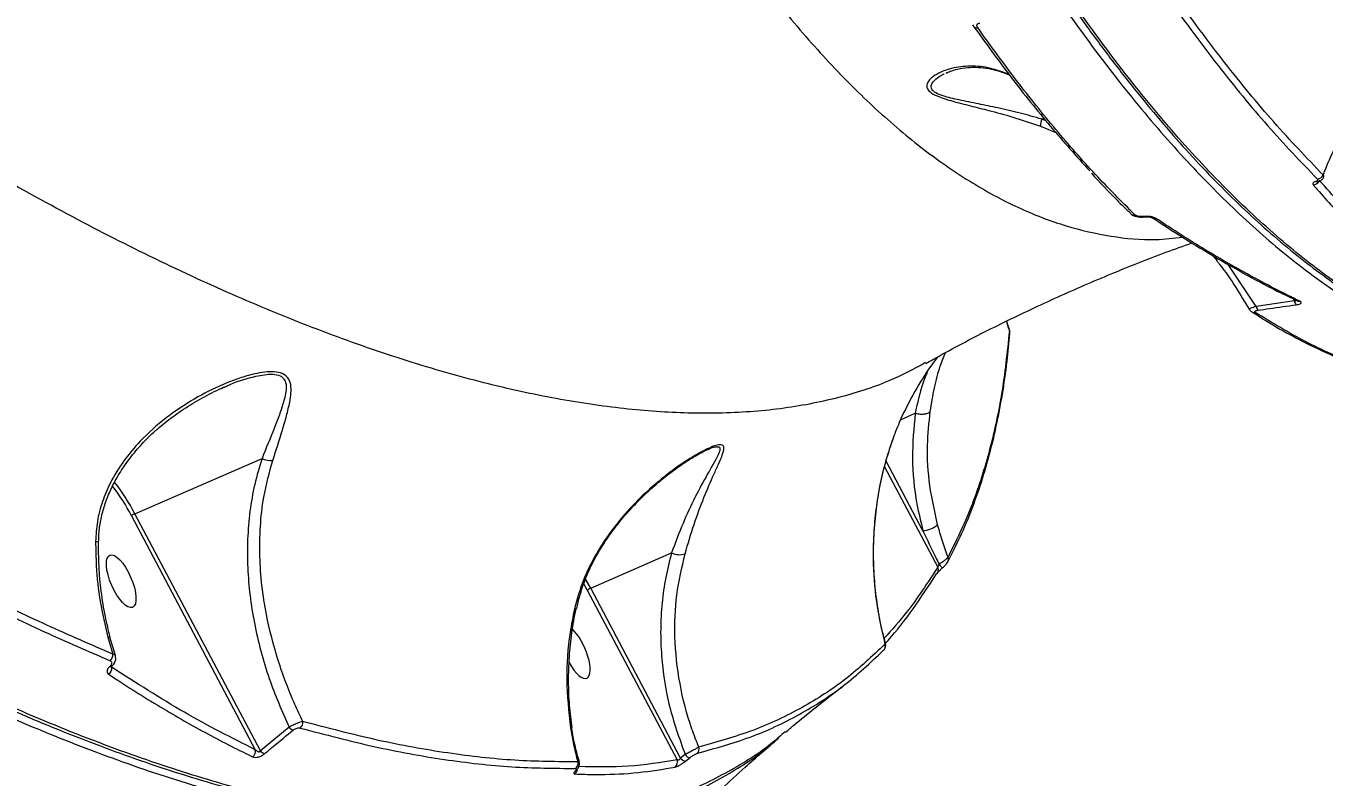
# Model space of a CAD drawing. Header units: millimetres. Extents: x -6879 to 7341, y -8047 to 7187.
# Drawn here: x -628.1 to -414.9, y 3234.2 to 3357.6 of the extents above; entities that cross this region are included whole.
import ezdxf

# ---------------------------------------------------------------- set-up
doc = ezdxf.new("R2010")
doc.units = ezdxf.units.MM
for name, color, linetype in [('DIKOM_ОБЪЕКТ', 7, 'Continuous'), ('DIKOM_РАЗМЕР_ЗОНА', 7, 'Continuous'), ('DIKOM_РАЗМЕР_ОБЪЕКТА', 7, 'Continuous')]:
    doc.layers.add(name, color=color, linetype=linetype)
doc.styles.add('style1', font='arial.ttf', dxfattribs={"width": 0.8})
doc.dimstyles.new('1-50', dxfattribs={"dimtxt": 300, "dimasz": 200, "dimexe": 100, "dimexo": 0, "dimgap": 100, "dimtad": 0, "dimdec": 0, "dimtxsty": 'style1', "dimcen": 0, "dimclrd": 7, "dimclre": 7, "dimadec": 1, "dimazin": 2, "dimtfac": 1, "dimtdec": 0, "dimtmove": 1, "dimatfit": 3, "dimfxl": 0, "dimlwd": 25, "dimlwe": 18, "dimarcsym": 0})

# ---------------------------------------------------------------- blocks, each defined once
blk = doc.blocks.new('*D20')
at = {"layer": 'Defpoints', "color": 0, "transparency": 16777216}
for p in [(-335.47, 4138.44), (-5198.79, -5966.88), (-1568.13, -5966.88)]:
    blk.add_point(p, dxfattribs=at)
at = {"layer": 'DIKOM_РАЗМЕР_ОБЪЕКТА', "color": 7, "lineweight": 18, "transparency": 16777216}
for p, q in [((-335.47, 4138.44), (-5298.79, 4138.44)), ((-1568.13, -5966.88), (-5298.79, -5966.88))]:
    blk.add_line(p, q, dxfattribs=at)
at = {"layer": 'DIKOM_РАЗМЕР_ОБЪЕКТА', "color": 7, "lineweight": 25, "transparency": 16777216}
for p, q in [((-5198.79, 3938.44), (-5198.79, -81.84)), ((-5198.79, -5766.88), (-5198.79, -1161.62))]:
    blk.add_line(p, q, dxfattribs=at)
at = {"layer": 'DIKOM_РАЗМЕР_ОБЪЕКТА', "color": 7, "transparency": 16777216}
for points in [[(-5232.12, 3938.44), (-5165.46, 3938.44), (-5198.79, 4138.44)], [(-5232.12, -5766.88), (-5165.46, -5766.88), (-5198.79, -5966.88)]]:
    blk.add_solid(points, dxfattribs=at)
at = {"layer": 'DIKOM_РАЗМЕР_ОБЪЕКТА', "color": 0, "transparency": 16777216, "insert": (-5198.79, -621.73), "char_height": 300, "attachment_point": 5, "rotation": 90, "style": 'style1'}
blk.add_mtext('10100', dxfattribs=at)
blk = doc.blocks.new('*D19')
at = {"layer": 'Defpoints', "color": 0, "transparency": 16777216}
for p in [(5624.04, 6094.27), (-4435.35, 2864.29), (5624.04, -2640.11)]:
    blk.add_point(p, dxfattribs=at)
at = {"layer": 'DIKOM_РАЗМЕР_ОБЪЕКТА', "color": 7, "lineweight": 18, "transparency": 16777216}
for p, q in [((-4435.35, 2864.29), (-4435.35, 6194.27)), ((5624.04, -2640.11), (5624.04, 6194.27))]:
    blk.add_line(p, q, dxfattribs=at)
at = {"layer": 'DIKOM_РАЗМЕР_ОБЪЕКТА', "color": 7, "lineweight": 25, "transparency": 16777216}
for p, q in [((-4235.35, 6094.27), (2113.67, 6094.27)), ((5424.04, 6094.27), (3193.46, 6094.27))]:
    blk.add_line(p, q, dxfattribs=at)
at = {"layer": 'DIKOM_РАЗМЕР_ОБЪЕКТА', "color": 7, "transparency": 16777216}
for points in [[(-4235.35, 6127.6), (-4235.35, 6060.94), (-4435.35, 6094.27)], [(5424.04, 6127.6), (5424.04, 6060.94), (5624.04, 6094.27)]]:
    blk.add_solid(points, dxfattribs=at)
at = {"layer": 'DIKOM_РАЗМЕР_ОБЪЕКТА', "color": 0, "transparency": 16777216, "insert": (2653.56, 6094.27), "char_height": 300, "attachment_point": 5, "style": 'style1'}
blk.add_mtext('10100', dxfattribs=at)
blk = doc.blocks.new('*D18')
at = {"layer": 'Defpoints', "color": 0, "transparency": 16777216}
for p in [(-342.29, 5666.7), (-6681.79, -8047.27), (-1651.48, -8047.27)]:
    blk.add_point(p, dxfattribs=at)
at = {"layer": 'DIKOM_РАЗМЕР_ЗОНА', "color": 7, "lineweight": 18, "transparency": 16777216}
for p, q in [((-342.29, 5666.7), (-6781.79, 5666.7)), ((-1651.48, -8047.27), (-6781.79, -8047.27))]:
    blk.add_line(p, q, dxfattribs=at)
at = {"layer": 'DIKOM_РАЗМЕР_ЗОНА', "color": 7, "lineweight": 25, "transparency": 16777216}
for p, q in [((-6681.79, 5466.7), (-6681.79, -340.84)), ((-6681.79, -7847.27), (-6681.79, -1420.62))]:
    blk.add_line(p, q, dxfattribs=at)
at = {"layer": 'DIKOM_РАЗМЕР_ЗОНА', "color": 7, "transparency": 16777216}
for points in [[(-6715.12, 5466.7), (-6648.46, 5466.7), (-6681.79, 5666.7)], [(-6715.12, -7847.27), (-6648.46, -7847.27), (-6681.79, -8047.27)]]:
    blk.add_solid(points, dxfattribs=at)
at = {"layer": 'DIKOM_РАЗМЕР_ЗОНА', "color": 0, "transparency": 16777216, "insert": (-6681.79, -880.73), "char_height": 300, "attachment_point": 5, "rotation": 90, "style": 'style1'}
blk.add_mtext('13700', dxfattribs=at)
blk = doc.blocks.new('*D17')
at = {"layer": 'Defpoints', "color": 0, "transparency": 16777216}
for p in [(-5935.35, 6990.27), (-5935.35, 998.27), (7340.79, -2830.86)]:
    blk.add_point(p, dxfattribs=at)
at = {"layer": 'DIKOM_РАЗМЕР_ЗОНА', "color": 7, "lineweight": 18, "transparency": 16777216}
for p, q in [((-5935.35, 998.27), (-5935.35, 7090.27)), ((7340.79, -2830.86), (7340.79, 7090.27))]:
    blk.add_line(p, q, dxfattribs=at)
at = {"layer": 'DIKOM_РАЗМЕР_ЗОНА', "color": 7, "lineweight": 25, "transparency": 16777216}
for p, q in [((-5735.35, 6990.27), (2016.67, 6990.27)), ((7140.79, 6990.27), (3096.46, 6990.27))]:
    blk.add_line(p, q, dxfattribs=at)
at = {"layer": 'DIKOM_РАЗМЕР_ЗОНА', "color": 7, "transparency": 16777216}
for points in [[(-5735.35, 7023.6), (-5735.35, 6956.94), (-5935.35, 6990.27)], [(7140.79, 7023.6), (7140.79, 6956.94), (7340.79, 6990.27)]]:
    blk.add_solid(points, dxfattribs=at)
at = {"layer": 'DIKOM_РАЗМЕР_ЗОНА', "color": 0, "transparency": 16777216, "insert": (2556.56, 6990.27), "char_height": 300, "attachment_point": 5, "style": 'style1'}
blk.add_mtext('13300', dxfattribs=at)

msp = doc.modelspace()

# ---------------------------------------------------------------- linework, layer by layer
at = {"layer": 'DIKOM_ОБЪЕКТ', "color": 7, "linetype": 'Continuous', "lineweight": 15}
for p, q in [((-476.93, 3349.82), (-476.69, 3349.92)), ((-461.45, 3341.07), (-458.92, 3340.04)), ((-461.25, 3342.25), (-460.89, 3342.41)), ((-460.53, 3341.96), (-461.25, 3342.25)), ((-446.67, 3326.74), (-446.68, 3326.76)), ((-426.03, 3311.49), (-430.61, 3318.38)), ((-419.75, 3312.38), (-426.03, 3311.49)), ((-419.93, 3312.73), (-419.75, 3312.38)), ((-419.33, 3312.42), (-419.35, 3312.43)), ((-467.03, 3309.07), (-466.56, 3307.48)), ((-595.59, 3298.17), (-595.11, 3298.4)), ((-484.43, 3292.88), (-482.03, 3293.93)), ((-610.19, 3277.43), (-589.31, 3286.52)), ((-480.76, 3274.62), (-486.82, 3286.07)), ((-487.06, 3285.12), (-478.34, 3268.65)), ((-610.74, 3277.09), (-590.41, 3238.68)), ((-589.56, 3238.48), (-610.19, 3277.43)), ((-535.33, 3265.21), (-522.05, 3270.99)), ((-535.33, 3265.21), (-536.17, 3266.71)), ((-536.46, 3265.89), (-535.89, 3264.86)), ((-535.89, 3264.86), (-521.14, 3237.01)), ((-520.56, 3237.3), (-535.33, 3265.21)), ((-614.62, 3257.15), (-613.81, 3254.37)), ((-613.38, 3254.13), (-614.28, 3257.15)), ((-614, 3252.22), (-614.05, 3252.32)), ((-614, 3252.22), (-614.04, 3252.33)), ((-584.87, 3242.37), (-589.56, 3238.48)), ((-517.91, 3238.03), (-516.21, 3238.55)), ((-519.82, 3237.87), (-520.56, 3237.3)), ((-519.74, 3236.81), (-519.01, 3237.38))]:
    msp.add_line(p, q, dxfattribs=at)
at = {"layer": 'DIKOM_ОБЪЕКТ', "color": 7, "linetype": 'Continuous', "lineweight": 15, "flags": 128}
for points in [[(-444.5, 3326.26), (-444.43, 3326.2), (-444.38, 3326.19)], [(-478.1, 3269.14), (-477.98, 3269.01), (-477.87, 3268.88), (-477.77, 3268.76), (-477.69, 3268.67), (-477.63, 3268.6), (-477.59, 3268.55), (-477.58, 3268.53), (-477.58, 3268.54)], [(-537.76, 3261.88), (-537.76, 3261.87), (-537.84, 3261.83), (-537.99, 3261.81)], [(-537.63, 3235.35), (-537.71, 3235.28), (-537.84, 3235.23)]]:
    msp.add_lwpolyline(points, dxfattribs=at)
at = {"layer": 'DIKOM_ОБЪЕКТ', "color": 7, "linetype": 'Continuous', "lineweight": 15}
for centre, radius, start, end in [((-442.3, 2950.01), 498.67, 96.923, 130.1129), ((-471.93, 3358), 0.743, 217.5258, 282.4698), ((-458.48, 3341.18), 2.97, 158.9033, 182.1086), ((-416.09, 3333.53), 1.13, 275.9044, 337.0357), ((-416.72, 3332.55), 1.11, 274.1273, 330.522), ((-416.02, 3332.45), 0.501, 243.6226, 284.5676), ((-446.11, 3327.33), 0.806, 226.626, 280.4093), ((-442.65, 3326.61), 0.7, 236.2783, 284.0639), ((-424.85, 3311.68), 1.2, 189.1335, 223.111), ((-418.57, 3312.55), 1.19, 188.0173, 222.0874), ((-419, 3313.09), 0.752, 244.547, 280.8594), ((-426.32, 3311.32), 0.837, 235.9359, 279.8721), ((-467.24, 3307.13), 0.768, 356.2297, 27.0009), ((-587.74, 3290.2), 4.01, 246.8189, 272.8713), ((-640.79, 3261.4), 33.9, 27.5655, 37.3675), ((-640.98, 3261.37), 34.73, 27.5462, 37.7795), ((-609.54, 3275.79), 1.77, 111.5696, 132.9294), ((-481.18, 3278.97), 4.37, 275.4504, 310.3944), ((-616.49, 3273.97), 1.08, 262.5155, 288.5287), ((-520.75, 3273.93), 3.22, 246.3131, 286.6418), ((-479.1, 3268.2), 0.881, 329.9137, 30.6383), ((-477.46, 3269.94), 0.887, 332.6657, 22.9475), ((-479.25, 3268.39), 1.11, 310.0119, 325.6892), ((-534.68, 3263.56), 1.77, 111.5585, 132.9205), ((-614.43, 3256.61), 0.574, 73.0793, 109.4236), ((-487.86, 3255.67), 0.913, 308.4566, 21.4359), ((-615.07, 3254.28), 1.27, 309.5867, 4.1498), ((-615.15, 3252.05), 1.17, 303.4043, 8.4509), ((-614.17, 3252.65), 0.329, 244.6617, 304.6621), ((-583.77, 3243.15), 1.18, 309.6228, 8.367), ((-583.71, 3243.29), 1.48, 218.3046, 250.1754), ((-538.54, 3241.74), 0.573, 80.7558, 103.1687), ((-591.51, 3238.43), 1.13, 306.0998, 12.7055), ((-588.41, 3239.42), 1.49, 219.2994, 251.0712), ((-518.54, 3238.81), 1.01, 309.1729, 16.9379), ((-538.46, 3236.41), 1.06, 309.4135, 14.2984), ((-522.09, 3236.61), 1.02, 309.3211, 22.7511), ((-519.66, 3237.86), 1.06, 212.351, 265.6192), ((-518.93, 3238.43), 1.06, 212.1741, 265.5032), ((-538.57, 3235.52), 1.04, 307.856, 356.0076)]:
    msp.add_arc(centre, radius, start, end, dxfattribs=at)
msp.add_ellipse((-612.44, 3266.34), major_axis=(1.87, -4.28), ratio=0.363817, dxfattribs=at)
for start_param, end_param in [(0.034088, 2.471593), (4.963024, 6.317274)]:
    msp.add_ellipse((-537.84, 3254.7), major_axis=(1.87, -4.28), ratio=0.363817, start_param=start_param, end_param=end_param, dxfattribs=at)
for points, knots in [([(-541.13, 3570.25), (-540.77, 3568.75), (-539.55, 3563.65), (-537.36, 3555.06), (-534.58, 3544.49), (-531.71, 3534.1), (-528.77, 3523.88), (-525.75, 3513.85), (-522.66, 3503.99), (-519.49, 3494.3), (-516.24, 3484.79), (-512.92, 3475.44), (-509.51, 3466.26), (-506.03, 3457.23), (-502.47, 3448.37), (-498.82, 3439.68), (-495.11, 3431.18), (-491.35, 3422.91), (-487.55, 3414.9), (-483.7, 3407.15), (-479.82, 3399.65), (-475.89, 3392.4), (-471.92, 3385.39), (-467.9, 3378.64), (-463.84, 3372.13), (-459.73, 3365.86), (-455.57, 3359.83), (-451.37, 3354.05), (-447.12, 3348.52), (-442.86, 3343.28), (-438.59, 3338.33), (-434.32, 3333.69), (-430.04, 3329.36), (-425.76, 3325.32), (-421.48, 3321.59), (-417.18, 3318.15), (-412.88, 3315.01), (-408.57, 3312.17), (-404.25, 3309.62), (-399.92, 3307.37), (-395.58, 3305.42), (-391.27, 3303.81), (-388.36, 3302.85), (-386.92, 3302.51), (-386.89, 3302.5)], [0, 0, 0, 0, 0.010327, 0.035268, 0.060217, 0.085051, 0.10977, 0.134402, 0.158977, 0.183522, 0.208065, 0.232629, 0.257239, 0.281921, 0.306704, 0.331617, 0.356585, 0.381471, 0.406235, 0.430906, 0.455511, 0.480079, 0.504637, 0.529212, 0.553823, 0.578501, 0.603272, 0.628165, 0.653157, 0.67812, 0.702946, 0.72767, 0.752318, 0.776919, 0.801499, 0.826085, 0.850694, 0.875352, 0.900082, 0.924912, 0.949847, 0.974761, 0.99953, 1, 1, 1, 1]), ([(-386.57, 3302.59), (-387.02, 3302.68), (-390.37, 3303.37), (-396.64, 3305.91), (-405.35, 3310.28), (-414.02, 3315.97), (-422.77, 3322.93), (-431.59, 3331.22), (-440.44, 3340.84), (-449.12, 3351.59), (-457.62, 3363.39), (-465.91, 3376.16), (-474.12, 3390.11), (-482.23, 3405.25), (-490.19, 3421.54), (-497.52, 3437.9), (-504.23, 3454.14), (-510.36, 3470.06), (-516.28, 3486.61), (-521.98, 3503.77), (-527.41, 3521.34), (-532.53, 3539.23), (-536.86, 3555.47), (-539.42, 3565.88), (-540.46, 3570.12)], [0, 0, 0, 0, 0.007906, 0.059244, 0.109134, 0.159061, 0.208951, 0.26029, 0.31167, 0.363008, 0.412898, 0.462826, 0.512715, 0.564054, 0.615434, 0.666773, 0.710192, 0.753663, 0.797133, 0.841015, 0.884898, 0.927675, 0.970549, 1, 1, 1, 1]), ([(-311.82, 3339.16), (-312.39, 3339.17), (-315.48, 3339.22), (-321.23, 3340.48), (-329.15, 3343.05), (-337.28, 3347), (-345.63, 3352.26), (-354.07, 3358.82), (-362.4, 3366.52), (-370.55, 3375.2), (-378.48, 3384.76), (-386.43, 3395.43), (-394.36, 3407.23), (-402.23, 3420.14), (-409.83, 3433.79), (-417.14, 3448.09), (-424.14, 3462.95), (-431, 3478.69), (-437.66, 3495.3), (-444.14, 3512.69), (-448.22, 3524.81), (-450.25, 3530.87)], [0, 0, 0, 0, 0.012474, 0.067133, 0.121746, 0.178335, 0.234924, 0.292326, 0.349728, 0.40364, 0.457596, 0.511509, 0.566994, 0.622523, 0.678009, 0.730947, 0.783923, 0.836861, 0.891227, 0.945634, 1, 1, 1, 1]), ([(-764.38, 3332.34), (-762.69, 3333.75), (-757.79, 3337.85), (-749.53, 3344.44), (-739.54, 3352.04), (-729.37, 3359.37), (-719.01, 3366.44), (-708.49, 3373.25), (-697.8, 3379.79), (-686.95, 3386.05), (-675.95, 3392.04), (-664.79, 3397.76), (-653.5, 3403.19), (-642.07, 3408.33), (-630.51, 3413.19), (-618.82, 3417.75), (-607.02, 3422.03), (-595.11, 3426.01), (-583.09, 3429.69), (-570.98, 3433.07), (-558.77, 3436.15), (-546.48, 3438.93), (-534.12, 3441.4), (-521.68, 3443.56), (-511.2, 3445.13), (-504.86, 3445.94), (-502.7, 3446.21)], [0, 0, 0, 0, 0.022818, 0.066219, 0.10962, 0.153022, 0.196424, 0.239825, 0.283227, 0.326629, 0.370031, 0.413432, 0.456834, 0.500236, 0.543637, 0.587039, 0.630441, 0.673843, 0.717244, 0.760645, 0.804047, 0.847448, 0.890849, 0.93425, 0.97765, 1, 1, 1, 1]), ([(-502.4, 3445.05), (-500.96, 3441.63), (-497.08, 3432.43), (-490.54, 3418.14), (-482.76, 3402.48), (-474.7, 3387.64), (-466.38, 3373.71), (-457.83, 3360.77), (-449.23, 3349.1), (-440.6, 3338.7), (-431.99, 3329.56), (-423.26, 3321.53), (-414.42, 3314.7), (-405.5, 3309.07), (-396.72, 3304.96), (-390.83, 3302.69), (-387.92, 3302.15), (-387.84, 3302.14)], [0, 0, 0, 0, 0.0427844, 0.1152607, 0.1877929, 0.2602692, 0.3348506, 0.4094926, 0.4840743, 0.5565505, 0.6290828, 0.7015588, 0.7761401, 0.8507826, 0.9253641, 0.9978394, 1, 1, 1, 1]), ([(-537.5, 3413.77), (-535.4, 3409.72), (-531.19, 3401.61), (-524.7, 3390.34), (-518.09, 3379.78), (-511.12, 3369.67), (-503.82, 3360.16), (-496.2, 3351.42), (-488.46, 3343.69), (-480.6, 3337.06), (-472.64, 3331.58), (-464.85, 3327.43), (-457.25, 3324.54), (-449.85, 3322.88), (-443.46, 3322.26), (-439.58, 3322.69), (-438.12, 3322.86)], [0, 0, 0, 0, 0.067927, 0.135854, 0.204457, 0.27306, 0.348899, 0.424797, 0.500635, 0.578708, 0.656847, 0.73492, 0.808373, 0.881881, 0.955334, 1, 1, 1, 1]), ([(-448.09, 3373.58), (-445.49, 3369.59), (-440.27, 3361.63), (-432.28, 3350.89), (-424.18, 3340.99), (-418.71, 3335.27), (-415.97, 3332.41)], [0, 0, 0, 0, 0.2486156, 0.497233, 0.7486152, 1, 1, 1, 1]), ([(-415.05, 3333.09), (-417.75, 3335.91), (-423.15, 3341.56), (-431.21, 3351.4), (-439.23, 3362.15), (-444.49, 3370.19), (-447.12, 3374.21)], [0, 0, 0, 0, 0.248615, 0.49723, 0.748614, 1, 1, 1, 1]), ([(-471.77, 3357.28), (-471.82, 3357.37), (-471.91, 3357.53), (-471.9, 3357.74), (-471.8, 3357.88), (-471.65, 3357.97), (-471.51, 3357.99), (-471.44, 3358.01)], [0, 0, 0, 0, 0.319641, 0.561882, 0.727945, 0.864104, 1, 1, 1, 1]), ([(-480.32, 3302.26), (-482.3, 3301.2), (-486.76, 3298.83), (-494.74, 3296.31), (-504.04, 3294.51), (-514, 3293.8), (-524.44, 3294.07), (-535.28, 3295.26), (-546.82, 3297.38), (-559.03, 3300.48), (-571.88, 3304.55), (-585.02, 3309.48), (-598.36, 3315.2), (-611.85, 3321.66), (-625.78, 3328.98), (-640.13, 3337.19), (-654.83, 3346.22), (-664.79, 3352.88), (-669.77, 3356.21)], [0, 0, 0, 0, 0.052109, 0.117392, 0.183612, 0.249832, 0.312027, 0.374271, 0.436467, 0.500475, 0.564535, 0.628544, 0.689614, 0.750728, 0.811799, 0.874517, 0.937282, 1, 1, 1, 1]), ([(-472.61, 3357.73), (-470.5, 3354.82), (-466.28, 3348.98), (-459.86, 3340.97), (-455.54, 3336.15), (-453.37, 3333.74)], [0, 0, 0, 0, 0.33255, 0.665101, 1, 1, 1, 1]), ([(-445.97, 3326.54), (-448.13, 3328.71), (-452.47, 3333.06), (-458.94, 3340.46), (-465.38, 3348.45), (-469.64, 3354.33), (-471.77, 3357.28)], [0, 0, 0, 0, 0.249121, 0.498244, 0.749121, 1, 1, 1, 1]), ([(-466.62, 3349.59), (-467.77, 3350.01), (-470.15, 3350.87), (-473.44, 3351.05), (-476.53, 3350.58), (-478.62, 3349.66), (-479.71, 3348.73), (-480.16, 3348.04), (-480.18, 3347.29), (-479.47, 3346.53), (-477.91, 3345.78), (-475.52, 3345.08), (-472.58, 3344.35), (-469.2, 3343.5), (-465.44, 3342.46), (-462.78, 3341.54), (-461.45, 3341.07)], [0, 0, 0, 0, 0.107835, 0.221055, 0.337294, 0.455892, 0.49819, 0.541019, 0.588046, 0.626752, 0.665512, 0.722832, 0.781343, 0.841145, 0.920013, 1, 1, 1, 1]), ([(-461.25, 3342.25), (-462.43, 3342.59), (-464.8, 3343.27), (-468.29, 3344.07), (-471.66, 3344.76), (-474.72, 3345.36), (-477.17, 3345.93), (-478.71, 3346.55), (-479.44, 3347.2), (-479.43, 3348), (-478.67, 3348.84), (-477.86, 3349.42), (-477.3, 3349.66), (-477.25, 3349.68)], [0, 0, 0, 0, 0.127757, 0.256708, 0.368448, 0.481875, 0.582938, 0.642267, 0.701443, 0.777358, 0.87852, 0.988258, 1, 1, 1, 1]), ([(-476.94, 3349.84), (-476.73, 3349.93), (-476.15, 3350.18), (-474.97, 3350.52), (-473.46, 3350.76), (-471.73, 3350.79), (-469.99, 3350.58), (-468.28, 3350.19), (-467.12, 3349.73), (-466.57, 3349.52)], [0, 0, 0, 0, 0.07964, 0.219203, 0.395111, 0.561935, 0.719199, 0.867537, 1, 1, 1, 1]), ([(-412.74, 3338.31), (-413.46, 3336.82), (-414.29, 3335.1), (-414.96, 3333.33), (-415.05, 3333.09)], [0, 0, 0, 0, 0.866641, 1, 1, 1, 1]), ([(-453.09, 3333.35), (-451.7, 3331.86), (-449.56, 3329.57), (-447.41, 3327.5), (-446.66, 3326.78)], [0, 0, 0, 0, 0.651816, 1, 1, 1, 1]), ([(-415.97, 3332.41), (-415.96, 3332.39), (-415.9, 3332.33), (-415.89, 3332.22), (-416, 3332.09), (-416.16, 3332.03), (-416.24, 3332)], [0, 0, 0, 0, 0.108492, 0.398389, 0.699526, 1, 1, 1, 1]), ([(-415.89, 3331.97), (-415.83, 3331.99), (-415.6, 3332.05), (-415.29, 3332.24), (-415.01, 3332.51), (-414.94, 3332.73), (-414.92, 3332.8)], [0, 0, 0, 0, 0.155678, 0.518965, 0.844711, 1, 1, 1, 1]), ([(-414.9, 3332.8), (-414.9, 3332.85), (-414.89, 3332.94), (-415.01, 3333.05), (-415.05, 3333.09)], [0, 0, 0, 0, 0.651889, 1, 1, 1, 1]), ([(-764.25, 3331.18), (-763.12, 3330.24), (-759.25, 3327.04), (-752.66, 3321.75), (-744.49, 3315.33), (-736.37, 3309.13), (-728.32, 3303.14), (-720.33, 3297.37), (-712.4, 3291.8), (-704.52, 3286.45), (-696.7, 3281.31), (-688.93, 3276.37), (-681.21, 3271.64), (-673.53, 3267.12), (-665.91, 3262.79), (-658.33, 3258.68), (-650.83, 3254.78), (-643.44, 3251.13), (-636.17, 3247.72), (-629.04, 3244.56), (-622.03, 3241.65), (-615.15, 3238.99), (-608.39, 3236.57), (-601.75, 3234.39), (-595.23, 3232.46), (-588.82, 3230.77), (-582.54, 3229.33), (-576.36, 3228.13), (-570.32, 3227.18), (-564.44, 3226.48), (-558.74, 3226.04), (-553.22, 3225.85), (-547.88, 3225.92), (-542.72, 3226.25), (-537.75, 3226.83), (-532.94, 3227.66), (-528.33, 3228.78), (-525.29, 3229.62), (-523.83, 3230.17), (-523.8, 3230.18)], [0, 0, 0, 0, 0.0118012, 0.0402812, 0.0687699, 0.0971287, 0.1253572, 0.1534877, 0.1815519, 0.2095821, 0.2376112, 0.265664, 0.2937681, 0.3219568, 0.3502603, 0.3787115, 0.4072265, 0.4356516, 0.4639373, 0.4921162, 0.5202209, 0.548283, 0.576334, 0.6044029, 0.6325138, 0.6606981, 0.6889882, 0.7174138, 0.7459504, 0.7744517, 0.8027918, 0.8310071, 0.8591275, 0.8871816, 0.9151978, 0.9432057, 0.9712293, 0.9992915, 1, 1, 1, 1]), ([(-523.62, 3230.46), (-525.65, 3229.78), (-530.61, 3228.12), (-539.46, 3226.66), (-550.03, 3225.94), (-561.45, 3226.34), (-573.44, 3227.81), (-585.96, 3230.33), (-598.93, 3233.84), (-612.57, 3238.39), (-626.87, 3244.03), (-641.77, 3250.75), (-656.32, 3258.09), (-670.4, 3265.84), (-683.91, 3273.85), (-697.69, 3282.56), (-711.69, 3291.95), (-725.77, 3301.93), (-739.85, 3312.44), (-752.43, 3322.26), (-760.36, 3328.75), (-763.59, 3331.38)], [0, 0, 0, 0, 0.039767, 0.096734, 0.155355, 0.214024, 0.272646, 0.329613, 0.386623, 0.44359, 0.502211, 0.56088, 0.619501, 0.669081, 0.718717, 0.768354, 0.818462, 0.868569, 0.917415, 0.966371, 1, 1, 1, 1]), ([(-416.24, 3332), (-416.35, 3331.96), (-416.58, 3331.88), (-416.73, 3331.69), (-416.71, 3331.54), (-416.65, 3331.46), (-416.64, 3331.44)], [0, 0, 0, 0, 0.305378, 0.611477, 0.91258, 1, 1, 1, 1]), ([(-416.64, 3331.44), (-416.42, 3331.2), (-415.37, 3329.96), (-412.61, 3326.89), (-408.29, 3322.48), (-404.7, 3319.45), (-402.91, 3317.93)], [0, 0, 0, 0, 0.0480627, 0.240325, 0.6198773, 1, 1, 1, 1]), ([(-415.94, 3331.95), (-415.94, 3331.95), (-415.94, 3331.95), (-415.9, 3331.96), (-415.88, 3331.97)], [0, 0, 0, 0, 0.634037, 1, 1, 1, 1]), ([(-401.97, 3318.74), (-404.32, 3320.73), (-409.02, 3324.74), (-413.44, 3329.72), (-415.66, 3332.22)], [0, 0, 0, 0, 0.499359, 1, 1, 1, 1]), ([(-446.66, 3326.75), (-446.65, 3326.74), (-446.56, 3326.62), (-446.28, 3326.46), (-445.78, 3326.25), (-445.09, 3326.14), (-444.6, 3326.18), (-444.38, 3326.19)], [0, 0, 0, 0, 0.021709, 0.184328, 0.422656, 0.744148, 1, 1, 1, 1]), ([(-444.5, 3326.26), (-444.54, 3326.25), (-444.73, 3326.24), (-445.07, 3326.24), (-445.46, 3326.3), (-445.78, 3326.4), (-445.91, 3326.49), (-445.97, 3326.54)], [0, 0, 0, 0, 0.07987, 0.3181, 0.555547, 0.777436, 1, 1, 1, 1]), ([(-442.48, 3325.94), (-442.6, 3326), (-442.84, 3326.13), (-443.38, 3326.25), (-443.96, 3326.3), (-444.33, 3326.27), (-444.5, 3326.26)], [0, 0, 0, 0, 0.259136, 0.517681, 0.781142, 1, 1, 1, 1]), ([(-444.38, 3326.19), (-444.34, 3326.19), (-444.2, 3326.21), (-443.93, 3326.21), (-443.58, 3326.18), (-443.27, 3326.12), (-443.1, 3326.06), (-443.03, 3326.02), (-443.04, 3326.03), (-443.04, 3326.03)], [0, 0, 0, 0, 0.073459, 0.243913, 0.449127, 0.676298, 0.841215, 0.962925, 1, 1, 1, 1]), ([(-443.04, 3326.05), (-441.4, 3324.97), (-437.82, 3322.62), (-432.38, 3319.34), (-426.73, 3316.17), (-422.39, 3313.88), (-419.95, 3312.74), (-419.33, 3312.45)], [0, 0, 0, 0, 0.203789, 0.443666, 0.682576, 0.920555, 1, 1, 1, 1]), ([(-418.86, 3312.36), (-419.18, 3312.51), (-420.77, 3313.28), (-424.93, 3315.39), (-431.42, 3318.97), (-437.72, 3322.81), (-441.43, 3325.25), (-442.48, 3325.94)], [0, 0, 0, 0, 0.041369, 0.206867, 0.538149, 0.869427, 1, 1, 1, 1]), ([(-480.26, 3302.13), (-478.83, 3302.93), (-474.61, 3305.3), (-467.42, 3308.94), (-458.71, 3313.06), (-449.86, 3316.87), (-442.47, 3319.83), (-437.99, 3321.4), (-436.55, 3321.91)], [0, 0, 0, 0, 0.102375, 0.303502, 0.504521, 0.705245, 0.905515, 1, 1, 1, 1]), ([(-433.25, 3319.91), (-432.97, 3319.58), (-432.58, 3319.14), (-432.24, 3318.66), (-432.15, 3318.53)], [0, 0, 0, 0, 0.731236, 1, 1, 1, 1]), ([(-432.12, 3318.49), (-432.09, 3318.45), (-431.09, 3317.2), (-429.4, 3314.72), (-427.88, 3312.21), (-427.16, 3311.02)], [0, 0, 0, 0, 0.0166739, 0.5300866, 1, 1, 1, 1]), ([(-426.03, 3311.49), (-426.21, 3311.44), (-426.58, 3311.32), (-426.95, 3311.17), (-427.16, 3311.06), (-427.15, 3311.04), (-427.14, 3311.03)], [0, 0, 0, 0, 0.2691663, 0.5384873, 0.8059025, 1, 1, 1, 1]), ([(-427.15, 3311.02), (-427.12, 3310.98), (-427.05, 3310.84), (-426.91, 3310.7), (-426.8, 3310.64), (-426.77, 3310.62)], [0, 0, 0, 0, 0.25965, 0.8075, 1, 1, 1, 1]), ([(-425.72, 3310.87), (-425.1, 3310.96), (-423.01, 3311.27), (-420.92, 3311.55), (-419.45, 3311.75)], [0, 0, 0, 0, 0.2996456, 1, 1, 1, 1]), ([(-419.56, 3312.68), (-419.55, 3312.66), (-419.51, 3312.59), (-419.49, 3312.51), (-419.49, 3312.43), (-419.51, 3312.39), (-419.55, 3312.37), (-419.6, 3312.36), (-419.67, 3312.36), (-419.72, 3312.37), (-419.75, 3312.38)], [0, 0, 0, 0, 0.118954, 0.396831, 0.525667, 0.607516, 0.703375, 0.793779, 0.89146, 1, 1, 1, 1]), ([(-419.45, 3311.75), (-419.33, 3311.77), (-419.07, 3311.81), (-418.8, 3311.91), (-418.64, 3312.02), (-418.6, 3312.15), (-418.69, 3312.26), (-418.81, 3312.33), (-418.86, 3312.36)], [0, 0, 0, 0, 0.164289, 0.329069, 0.489736, 0.661615, 0.861319, 1, 1, 1, 1]), ([(-466.55, 3307.57), (-466.56, 3307.58), (-466.74, 3308.07), (-466.87, 3308.59), (-467, 3309.09)], [0, 0, 0, 0, 0.02226, 1, 1, 1, 1]), ([(-426.57, 3310.53), (-425.81, 3310.03), (-423.61, 3308.59), (-419.96, 3306.54), (-415.65, 3304.36), (-411.35, 3302.51), (-407.08, 3301), (-403.59, 3299.95), (-401.53, 3299.53), (-400.87, 3299.4)], [0, 0, 0, 0, 0.088604, 0.256213, 0.423629, 0.590516, 0.75675, 0.922841, 1, 1, 1, 1]), ([(-426.17, 3310.49), (-426.18, 3310.5), (-426.23, 3310.53), (-426.27, 3310.59), (-426.25, 3310.67), (-426.15, 3310.75), (-425.97, 3310.82), (-425.8, 3310.85), (-425.72, 3310.87)], [0, 0, 0, 0, 0.035386, 0.257275, 0.448151, 0.628156, 0.81432, 1, 1, 1, 1]), ([(-400.55, 3299.42), (-400.93, 3299.48), (-403.97, 3299.96), (-409.77, 3301.98), (-417.93, 3305.46), (-423.42, 3308.81), (-426.17, 3310.49)], [0, 0, 0, 0, 0.045586, 0.361381, 0.68069, 1, 1, 1, 1]), ([(-476.69, 3269.54), (-476.08, 3270.71), (-474.76, 3273.25), (-472.98, 3277.42), (-471.32, 3282), (-469.88, 3286.79), (-468.67, 3291.79), (-467.68, 3297.01), (-466.94, 3302.1), (-466.63, 3305.53), (-466.5, 3307.08)], [0, 0, 0, 0, 0.111429, 0.24185, 0.372266, 0.502392, 0.632261, 0.76247, 0.893167, 1, 1, 1, 1]), ([(-466.56, 3307.48), (-466.93, 3303.95), (-467.69, 3296.91), (-469.85, 3287.26), (-472.73, 3278.26), (-475.34, 3272.94), (-476.64, 3270.28)], [0, 0, 0, 0, 0.248616, 0.497231, 0.748617, 1, 1, 1, 1]), ([(-466.55, 3307.57), (-466.54, 3307.56), (-466.52, 3307.55), (-466.54, 3307.5), (-466.56, 3307.48)], [0, 0, 0, 0, 0.379223, 1, 1, 1, 1]), ([(-466.5, 3307.07), (-466.48, 3307.18), (-466.45, 3307.34), (-466.52, 3307.51), (-466.55, 3307.56)], [0, 0, 0, 0, 0.639749, 1, 1, 1, 1]), ([(-478.31, 3303.21), (-478.65, 3302.78), (-480.02, 3300.99), (-482.15, 3297.51), (-484.27, 3293.45), (-485.29, 3290.83), (-485.67, 3289.84)], [0, 0, 0, 0, 0.107828, 0.446858, 0.792193, 1, 1, 1, 1]), ([(-479.56, 3294.22), (-479.35, 3295.53), (-478.91, 3298.2), (-478.07, 3301.47), (-477.35, 3303.18), (-477.05, 3303.91)], [0, 0, 0, 0, 0.358072, 0.727148, 1, 1, 1, 1]), ([(-587.54, 3286.2), (-586.99, 3287.88), (-586.17, 3290.42), (-585.26, 3293.53), (-584.77, 3295.57), (-584.51, 3297.28), (-584.53, 3298.69), (-584.98, 3299.9), (-586.11, 3300.63), (-587.65, 3300.81), (-589.27, 3300.66), (-591.15, 3300.28), (-593.31, 3299.63), (-596.53, 3298.37), (-600.55, 3296.34), (-605.17, 3293.25), (-609.03, 3289.8), (-612.07, 3286.18), (-614.15, 3282.84), (-615.58, 3279.45), (-616.45, 3276.21), (-616.58, 3273.98), (-616.64, 3272.9)], [0, 0, 0, 0, 0.086694, 0.131401, 0.176075, 0.208199, 0.240902, 0.274422, 0.308252, 0.337743, 0.365052, 0.393038, 0.432879, 0.472762, 0.554547, 0.639694, 0.726413, 0.788998, 0.852849, 0.902091, 0.952589, 1, 1, 1, 1]), ([(-595.11, 3298.4), (-595.06, 3298.42), (-593.62, 3299.12), (-591.62, 3299.73), (-589.25, 3300.25), (-587.84, 3300.39), (-586.55, 3300.26), (-585.9, 3299.84), (-585.46, 3299.23), (-585.28, 3298.43), (-585.41, 3297.17), (-585.8, 3295.62), (-586.44, 3293.72), (-587.61, 3290.69), (-588.63, 3288.2), (-589.31, 3286.52)], [0, 0, 0, 0, 0.005141, 0.166314, 0.219211, 0.273152, 0.331744, 0.38926, 0.400219, 0.468807, 0.532961, 0.598509, 0.697331, 0.79624, 1, 1, 1, 1]), ([(-480.05, 3300.71), (-480.15, 3300.49), (-480.74, 3299.13), (-481.39, 3296.81), (-481.88, 3294.67), (-482.03, 3293.93), (-482.03, 3293.93)], [0, 0, 0, 0, 0.112794, 0.706053, 0.999688, 1, 1, 1, 1]), ([(-616.12, 3272.95), (-616.12, 3273.44), (-616.1, 3274.67), (-615.76, 3276.66), (-615.17, 3278.91), (-614.28, 3281.19), (-613.11, 3283.48), (-611.61, 3285.79), (-609.8, 3288.09), (-607.67, 3290.33), (-605.24, 3292.45), (-602.53, 3294.44), (-599.55, 3296.27), (-597.04, 3297.59), (-595.52, 3298.24), (-595.11, 3298.41)], [0, 0, 0, 0, 0.041688, 0.103176, 0.168339, 0.237305, 0.310236, 0.387425, 0.472866, 0.561598, 0.654407, 0.751764, 0.85387, 0.96096, 1, 1, 1, 1]), ([(-482.03, 3293.93), (-482.26, 3291.5), (-482.71, 3286.57), (-482.06, 3280.05), (-481.11, 3276.09), (-480.76, 3274.62)], [0, 0, 0, 0, 0.381424, 0.771949, 1, 1, 1, 1]), ([(-482.03, 3293.93), (-481.81, 3293.89), (-481.36, 3293.81), (-480.7, 3293.79), (-480.13, 3293.87), (-479.77, 3294.01), (-479.61, 3294.14), (-479.57, 3294.21), (-479.56, 3294.22)], [0, 0, 0, 0, 0.204599, 0.40924, 0.61382, 0.818431, 0.960397, 1, 1, 1, 1]), ([(-482.03, 3293.93), (-482.03, 3293.93), (-482.03, 3293.93), (-482.03, 3293.93), (-482.03, 3293.93)], [0, 0, 0, 0, 0.532631, 1, 1, 1, 1]), ([(-478.35, 3275.65), (-478.83, 3277.79), (-479.81, 3282.11), (-480.16, 3288.38), (-479.75, 3292.38), (-479.56, 3294.22)], [0, 0, 0, 0, 0.346002, 0.69874, 1, 1, 1, 1]), ([(-485.67, 3289.84), (-486.08, 3288.59), (-487.35, 3284.84), (-488.65, 3278.22), (-489.09, 3270.45), (-488.58, 3262.95), (-487.54, 3258.33), (-487.01, 3256)], [0, 0, 0, 0, 0.116111, 0.34886, 0.587347, 0.791862, 1, 1, 1, 1]), ([(-486.87, 3256.05), (-487.07, 3256.78), (-487.63, 3258.83), (-488.25, 3262.29), (-488.73, 3266.38), (-488.91, 3270.51), (-488.8, 3274.6), (-488.41, 3278.65), (-487.72, 3282.62), (-486.81, 3286.38), (-486, 3288.75), (-485.61, 3289.87)], [0, 0, 0, 0, 0.065906, 0.185333, 0.304775, 0.424228, 0.543547, 0.661255, 0.778462, 0.895404, 1, 1, 1, 1]), ([(-485.61, 3289.87), (-485.58, 3290.01), (-485.53, 3290.15), (-485.47, 3290.29), (-485.47, 3290.31)], [0, 0, 0, 0, 0.883616, 1, 1, 1, 1]), ([(-519.83, 3270.85), (-519.34, 3272.5), (-518.35, 3275.84), (-516.72, 3280.17), (-515.34, 3283.37), (-514.31, 3285.6), (-513.67, 3287.11), (-513.35, 3288.23), (-513.62, 3288.77), (-514.41, 3288.78), (-515.53, 3288.39), (-516.8, 3287.79), (-518.9, 3286.63), (-521.94, 3284.61), (-526.13, 3281.19), (-529.68, 3277.54), (-532.52, 3273.88), (-534.65, 3270.54), (-536.68, 3266.55), (-537.55, 3263.41), (-537.99, 3261.81)], [0, 0, 0, 0, 0.0820682, 0.1664748, 0.2508358, 0.2942487, 0.3376055, 0.383994, 0.4157873, 0.4428481, 0.4698364, 0.4939833, 0.5187279, 0.5886164, 0.660384, 0.758914, 0.8097116, 0.860491, 0.9291637, 1, 1, 1, 1]), ([(-537.63, 3261.85), (-537.47, 3262.56), (-537.11, 3264.16), (-536.25, 3266.62), (-535.12, 3269.22), (-533.69, 3271.75), (-531.99, 3274.31), (-530, 3276.86), (-527.68, 3279.41), (-525.24, 3281.73), (-522.84, 3283.73), (-520.7, 3285.31), (-518.9, 3286.49), (-517.51, 3287.3), (-516.6, 3287.77), (-516.2, 3287.94), (-516.08, 3287.99)], [0, 0, 0, 0, 0.06064, 0.136312, 0.214603, 0.294613, 0.377055, 0.468893, 0.564781, 0.666014, 0.752899, 0.831664, 0.898566, 0.94507, 0.983345, 1, 1, 1, 1]), ([(-516.08, 3287.99), (-516.03, 3288.01), (-515.57, 3288.25), (-514.88, 3288.45), (-514.16, 3288.48), (-514.02, 3287.99), (-514.42, 3287.01), (-515.17, 3285.63), (-516.46, 3283.41), (-518.17, 3280.25), (-520.2, 3275.93), (-521.43, 3272.65), (-522.05, 3270.99)], [0, 0, 0, 0, 0.005454, 0.056558, 0.107242, 0.168502, 0.250608, 0.343877, 0.437319, 0.630615, 0.813238, 1, 1, 1, 1]), ([(-589.31, 3286.52), (-589.74, 3285.11), (-590.6, 3282.28), (-591.35, 3277.82), (-591.74, 3273.24), (-591.71, 3268.61), (-591.33, 3264.02), (-590.61, 3259.45), (-589.54, 3254.89), (-587.82, 3249.12), (-586.02, 3245.01), (-584.87, 3242.37)], [0, 0, 0, 0, 0.10065, 0.201317, 0.305243, 0.409185, 0.509637, 0.610099, 0.712666, 0.815238, 1, 1, 1, 1]), ([(-582.6, 3243.32), (-583.04, 3244.24), (-584.6, 3247.52), (-586.79, 3253.35), (-588.49, 3259.93), (-589.38, 3265.65), (-589.73, 3270.49), (-589.64, 3275.34), (-589.07, 3280.66), (-588.09, 3284.2), (-587.54, 3286.2)], [0, 0, 0, 0, 0.067271, 0.238609, 0.412174, 0.521216, 0.630244, 0.742524, 0.854782, 1, 1, 1, 1]), ([(-659.16, 3275.73), (-655.31, 3273.56), (-647.61, 3269.22), (-636.29, 3263.38), (-625.13, 3257.99), (-617.89, 3254.86), (-614.26, 3253.3)], [0, 0, 0, 0, 0.249122, 0.498243, 0.749122, 1, 1, 1, 1]), ([(-613.81, 3254.37), (-617.4, 3255.92), (-624.58, 3259.02), (-635.7, 3264.39), (-647.03, 3270.23), (-654.77, 3274.59), (-658.64, 3276.77)], [0, 0, 0, 0, 0.249119, 0.498243, 0.749123, 1, 1, 1, 1]), ([(-476.64, 3270.28), (-477.11, 3271.62), (-477.73, 3273.4), (-478.22, 3275.19), (-478.35, 3275.65)], [0, 0, 0, 0, 0.7468128, 1, 1, 1, 1]), ([(-616.64, 3272.9), (-616.62, 3271.57), (-616.57, 3268.26), (-615.98, 3262.96), (-615.07, 3259.1), (-614.62, 3257.15)], [0, 0, 0, 0, 0.251274, 0.623476, 1, 1, 1, 1]), ([(-614.24, 3257.16), (-614.52, 3258.28), (-615.13, 3260.77), (-615.74, 3264.67), (-616.14, 3268.82), (-616.15, 3271.58), (-616.16, 3272.95)], [0, 0, 0, 0, 0.217806, 0.481453, 0.742622, 1, 1, 1, 1]), ([(-480.76, 3274.62), (-480.07, 3273.17), (-479.19, 3271.34), (-478.29, 3269.52), (-478.1, 3269.14)], [0, 0, 0, 0, 0.7939395, 1, 1, 1, 1]), ([(-522.05, 3270.99), (-522.39, 3269.64), (-523.08, 3266.96), (-523.66, 3262.76), (-523.9, 3258.46), (-523.7, 3252.84), (-522.67, 3245.87), (-520.78, 3240.56), (-519.82, 3237.87)], [0, 0, 0, 0, 0.126405, 0.252814, 0.382979, 0.513145, 0.753572, 1, 1, 1, 1]), ([(-517.58, 3239.1), (-517.96, 3240.09), (-519.29, 3243.5), (-520.86, 3249.57), (-521.65, 3256.98), (-521.39, 3264.18), (-520.35, 3268.61), (-519.83, 3270.85)], [0, 0, 0, 0, 0.095303, 0.328939, 0.568009, 0.781792, 1, 1, 1, 1]), ([(-478.34, 3268.65), (-479.99, 3266.1), (-482.73, 3261.85), (-485.87, 3258.37), (-487.12, 3256.98)], [0, 0, 0, 0, 0.60203, 1, 1, 1, 1]), ([(-478.1, 3269.14), (-478.12, 3269.12), (-478.16, 3269.04), (-478.23, 3268.9), (-478.3, 3268.75), (-478.33, 3268.68), (-478.34, 3268.65)], [0, 0, 0, 0, 0.1261235, 0.4364651, 0.7262103, 1, 1, 1, 1]), ([(-478.33, 3267.76), (-478.34, 3267.76), (-478.34, 3267.75), (-478.32, 3267.78), (-478.26, 3267.86), (-478.12, 3268.02), (-477.89, 3268.25), (-477.65, 3268.47), (-477.51, 3268.59), (-477.47, 3268.62)], [0, 0, 0, 0, 0.0347745, 0.1264356, 0.2489846, 0.4274463, 0.6491031, 0.9155702, 1, 1, 1, 1]), ([(-476.64, 3270.28), (-476.71, 3270.2), (-476.84, 3270.05), (-477.25, 3269.71), (-477.69, 3269.4), (-477.99, 3269.21), (-478.1, 3269.14)], [0, 0, 0, 0, 0.278404, 0.556648, 0.837876, 1, 1, 1, 1]), ([(-477.58, 3268.53), (-477.46, 3268.63), (-477.2, 3268.86), (-476.9, 3269.18), (-476.75, 3269.42), (-476.68, 3269.53)], [0, 0, 0, 0, 0.300459, 0.676009, 1, 1, 1, 1]), ([(-486.91, 3256.17), (-486.77, 3256.32), (-485.18, 3258.07), (-482.32, 3261.72), (-479.8, 3265.6), (-478.54, 3267.54)], [0, 0, 0, 0, 0.045776, 0.52253, 1, 1, 1, 1]), ([(-664.3, 3260.53), (-661.31, 3258.92), (-653.28, 3254.58), (-640.49, 3248.29), (-626.08, 3241.92), (-611.99, 3236.48), (-598.29, 3232.02), (-585.04, 3228.59), (-572.52, 3226.25), (-560.77, 3225), (-549.79, 3224.78), (-539.43, 3225.65), (-531, 3227.16), (-526.33, 3228.82), (-524.63, 3229.43)], [0, 0, 0, 0, 0.052244, 0.140747, 0.229317, 0.317819, 0.408892, 0.500039, 0.591111, 0.679613, 0.768184, 0.856686, 0.947758, 1, 1, 1, 1]), ([(-537.99, 3261.81), (-538.25, 3260.51), (-539, 3256.7), (-539.48, 3250.13), (-538.94, 3244.93), (-538.67, 3242.29)], [0, 0, 0, 0, 0.203549, 0.596837, 1, 1, 1, 1]), ([(-538.39, 3242.31), (-538.54, 3243.51), (-538.86, 3246.04), (-539, 3249.92), (-538.88, 3253.92), (-538.44, 3257.89), (-538.03, 3260.55), (-537.7, 3261.85), (-537.7, 3261.86)], [0, 0, 0, 0, 0.185123, 0.387334, 0.590464, 0.794085, 0.997638, 1, 1, 1, 1]), ([(-487.01, 3256), (-489.09, 3254.04), (-493.24, 3250.13), (-500.53, 3245.46), (-508.54, 3241.64), (-514.57, 3239.95), (-517.58, 3239.1)], [0, 0, 0, 0, 0.248474, 0.49695, 0.748473, 1, 1, 1, 1]), ([(-487.19, 3255.05), (-487.17, 3255.07), (-487.13, 3255.11), (-487.05, 3255.21), (-486.94, 3255.4), (-486.87, 3255.65), (-486.85, 3255.89), (-486.91, 3256.02), (-486.92, 3256.04)], [0, 0, 0, 0, 0.091356, 0.242949, 0.415556, 0.642026, 0.927141, 1, 1, 1, 1]), ([(-486.93, 3256.04), (-486.92, 3256.04), (-486.91, 3256.05), (-486.98, 3256.02), (-487.01, 3256)], [0, 0, 0, 0, 0.458776, 1, 1, 1, 1]), ([(-613.99, 3252.39), (-613.96, 3252.41), (-613.73, 3252.6), (-613.46, 3253.01), (-613.28, 3253.6), (-613.36, 3253.96), (-613.4, 3254.12)], [0, 0, 0, 0, 0.050931, 0.439003, 0.746754, 1, 1, 1, 1]), ([(-613.4, 3254.12), (-613.44, 3254.19), (-613.5, 3254.31), (-613.71, 3254.35), (-613.81, 3254.37)], [0, 0, 0, 0, 0.577783, 1, 1, 1, 1]), ([(-516.21, 3238.55), (-513.81, 3239.23), (-508.43, 3240.76), (-500.97, 3244.34), (-493.61, 3249), (-489.4, 3252.97), (-487.29, 3254.95)], [0, 0, 0, 0, 0.210558, 0.471572, 0.735785, 1, 1, 1, 1]), ([(-614.31, 3252.36), (-614.42, 3252.25), (-614.64, 3252.02), (-614.78, 3251.67), (-614.77, 3251.33), (-614.6, 3251.16), (-614.51, 3251.07)], [0, 0, 0, 0, 0.232198, 0.464001, 0.714048, 1, 1, 1, 1]), ([(-614.26, 3253.3), (-614.23, 3253.28), (-614.11, 3253.22), (-614, 3253.07), (-613.99, 3252.84), (-614.09, 3252.59), (-614.24, 3252.44), (-614.31, 3252.36)], [0, 0, 0, 0, 0.104306, 0.345388, 0.576012, 0.787755, 1, 1, 1, 1]), ([(-614.11, 3252.24), (-614.11, 3252.24), (-614.12, 3252.23), (-614.09, 3252.29), (-614.01, 3252.36), (-613.98, 3252.39)], [0, 0, 0, 0, 0.212096, 0.646473, 1, 1, 1, 1]), ([(-590.41, 3238.68), (-594.26, 3240.62), (-601.99, 3244.52), (-609.99, 3249.65), (-614, 3252.22)], [0, 0, 0, 0, 0.499172, 1, 1, 1, 1]), ([(-614.51, 3251.07), (-614.18, 3250.85), (-612.51, 3249.75), (-608.19, 3246.99), (-601.62, 3243.08), (-595.41, 3239.74), (-591.85, 3238), (-590.85, 3237.51)], [0, 0, 0, 0, 0.0413735, 0.206869, 0.5381487, 0.8694271, 1, 1, 1, 1]), ([(-503.31, 3241.57), (-502.85, 3241.95), (-500.11, 3244.26), (-496.91, 3246.86), (-494.1, 3248.95), (-493.67, 3249.27)], [0, 0, 0, 0, 0.143973, 0.868275, 1, 1, 1, 1]), ([(-582.6, 3243.32), (-582.73, 3243.29), (-583, 3243.23), (-583.57, 3243.01), (-584.18, 3242.74), (-584.61, 3242.52), (-584.83, 3242.39), (-584.87, 3242.37)], [0, 0, 0, 0, 0.243588, 0.487623, 0.719793, 0.941892, 1, 1, 1, 1]), ([(-537.43, 3236.68), (-540.85, 3236.7), (-547.68, 3236.75), (-558.73, 3238.01), (-570.31, 3240.07), (-578.5, 3242.24), (-582.6, 3243.32)], [0, 0, 0, 0, 0.248615, 0.497231, 0.748616, 1, 1, 1, 1]), ([(-588.89, 3238.01), (-588.43, 3238.4), (-586.88, 3239.71), (-585.31, 3240.99), (-584.21, 3241.89)], [0, 0, 0, 0, 0.299624, 1, 1, 1, 1]), ([(-584.21, 3241.89), (-584.17, 3241.93), (-584.05, 3242.01), (-583.82, 3242.14), (-583.54, 3242.24), (-583.24, 3242.28), (-583.1, 3242.25), (-583.02, 3242.24)], [0, 0, 0, 0, 0.120785, 0.307611, 0.522947, 0.737509, 1, 1, 1, 1]), ([(-583.02, 3242.24), (-578.96, 3241.17), (-570.84, 3239.02), (-559.28, 3236.95), (-548.17, 3235.67), (-541.25, 3235.62), (-537.79, 3235.6)], [0, 0, 0, 0, 0.248619, 0.497235, 0.748616, 1, 1, 1, 1]), ([(-538.67, 3242.29), (-538.37, 3240.66), (-538.02, 3238.77), (-537.5, 3236.92), (-537.43, 3236.68)], [0, 0, 0, 0, 0.866639, 1, 1, 1, 1]), ([(-537.17, 3236.64), (-537.37, 3237.34), (-537.87, 3239.07), (-538.27, 3240.97), (-538.42, 3242.17), (-538.44, 3242.3)], [0, 0, 0, 0, 0.3731132, 0.9325976, 1, 1, 1, 1]), ([(-524.63, 3229.43), (-523.33, 3229.84), (-518.99, 3231.2), (-512.6, 3234.67), (-507.09, 3238.16), (-504.58, 3240.59), (-504.15, 3241)], [0, 0, 0, 0, 0.16435, 0.54907, 0.922926, 1, 1, 1, 1]), ([(-503.4, 3241.68), (-504.02, 3241.1), (-506.83, 3238.5), (-512.67, 3235.02), (-518.81, 3231.87), (-522.71, 3230.73), (-523.62, 3230.46)], [0, 0, 0, 0, 0.1118765, 0.5038228, 0.88471, 1, 1, 1, 1]), ([(-513.75, 3232.29), (-512.5, 3233.46), (-509.51, 3236.26), (-506.32, 3238.99), (-504.46, 3240.58)], [0, 0, 0, 0, 0.417878, 1, 1, 1, 1]), ([(-589.56, 3238.48), (-589.58, 3238.44), (-589.61, 3238.39), (-589.68, 3238.33), (-589.76, 3238.3), (-589.84, 3238.29), (-589.98, 3238.32), (-590.19, 3238.44), (-590.32, 3238.58), (-590.41, 3238.68)], [0, 0, 0, 0, 0.1045226, 0.1741146, 0.2298087, 0.3047822, 0.396687, 0.6086841, 1, 1, 1, 1]), ([(-517.58, 3239.1), (-517.68, 3239.04), (-517.87, 3238.93), (-518.36, 3238.66), (-518.92, 3238.35), (-519.43, 3238.08), (-519.72, 3237.92), (-519.82, 3237.87)], [0, 0, 0, 0, 0.219334, 0.438784, 0.656071, 0.873336, 1, 1, 1, 1]), ([(-590.85, 3237.51), (-590.7, 3237.47), (-590.47, 3237.39), (-589.98, 3237.45), (-589.54, 3237.6), (-589.16, 3237.8), (-588.97, 3237.95), (-588.89, 3238.01)], [0, 0, 0, 0, 0.30384, 0.502283, 0.701721, 0.873294, 1, 1, 1, 1]), ([(-537.63, 3235.36), (-537.59, 3235.4), (-537.44, 3235.55), (-537.25, 3235.82), (-537.15, 3236.23), (-537.14, 3236.51), (-537.2, 3236.63), (-537.2, 3236.63)], [0, 0, 0, 0, 0.130021, 0.478871, 0.738726, 0.991005, 1, 1, 1, 1]), ([(-537.22, 3236.63), (-537.23, 3236.65), (-537.26, 3236.69), (-537.38, 3236.68), (-537.43, 3236.68)], [0, 0, 0, 0, 0.623523, 1, 1, 1, 1]), ([(-521.14, 3237.01), (-523.79, 3236.57), (-528.98, 3235.73), (-534.53, 3235.84), (-537.25, 3235.9)], [0, 0, 0, 0, 0.5095883, 1, 1, 1, 1]), ([(-521.44, 3235.82), (-521.36, 3235.84), (-521.21, 3235.88), (-520.85, 3236.06), (-520.45, 3236.3), (-520.07, 3236.56), (-519.85, 3236.73), (-519.74, 3236.81)], [0, 0, 0, 0, 0.213106, 0.426517, 0.63062, 0.828905, 1, 1, 1, 1]), ([(-520.56, 3237.3), (-520.58, 3237.25), (-520.62, 3237.18), (-520.7, 3237.1), (-520.77, 3237.04), (-520.83, 3237), (-520.91, 3236.97), (-520.97, 3236.96), (-521.06, 3236.96), (-521.11, 3236.99), (-521.14, 3237.01)], [0, 0, 0, 0, 0.179249, 0.31909, 0.369032, 0.516333, 0.556336, 0.716436, 0.765405, 1, 1, 1, 1]), ([(-519.01, 3237.38), (-518.95, 3237.43), (-518.8, 3237.54), (-518.55, 3237.71), (-518.29, 3237.86), (-518.06, 3237.98), (-517.96, 3238.01), (-517.91, 3238.03)], [0, 0, 0, 0, 0.179791, 0.380119, 0.581156, 0.790697, 1, 1, 1, 1]), ([(-537.84, 3235.23), (-537.91, 3235.14), (-538.07, 3234.96), (-538.11, 3234.78), (-538.04, 3234.71), (-537.95, 3234.7), (-537.93, 3234.7)], [0, 0, 0, 0, 0.305382, 0.611471, 0.912561, 1, 1, 1, 1]), ([(-537.93, 3234.7), (-537.66, 3234.69), (-536.28, 3234.62), (-532.76, 3234.58), (-527.48, 3234.81), (-523.45, 3235.48), (-521.44, 3235.82)], [0, 0, 0, 0, 0.048065, 0.240323, 0.61988, 1, 1, 1, 1]), ([(-537.79, 3235.6), (-537.77, 3235.59), (-537.7, 3235.59), (-537.64, 3235.54), (-537.67, 3235.41), (-537.78, 3235.29), (-537.84, 3235.23)], [0, 0, 0, 0, 0.10855, 0.398463, 0.699551, 1, 1, 1, 1]), ([(-537.69, 3235.29), (-537.68, 3235.29), (-537.68, 3235.29), (-537.65, 3235.33), (-537.62, 3235.35), (-537.62, 3235.35)], [0, 0, 0, 0, 0.4227, 0.995367, 1, 1, 1, 1])]:
    msp.add_open_spline(points, degree=3, knots=knots, dxfattribs=at)

# ---------------------------------------------------------------- dimensions: what is measured, and where the dimension line sits
at = {"layer": 'DIKOM_РАЗМЕР_ЗОНА'}
dim = msp.add_linear_dim(base=(-5935.35, 6990.27), p1=(7340.79, -2830.86), p2=(-5935.35, 998.27), text='13300', dimstyle='1-50', override={"dimscale": 1, "dimtix": 0, "dimtofl": 1, "dimtmove": 1, "dimatfit": 3}, dxfattribs=at)
dim.commit()
dim.dimension.update_dxf_attribs({"geometry": '*D17', "text_midpoint": (2556.56, 6990.27), "dimtype": 160})
dim = msp.add_linear_dim(base=(-6681.79, -8047.27), p1=(-342.29, 5666.7), p2=(-1651.48, -8047.27), angle=270, text='13700', dimstyle='1-50', override={"dimscale": 1, "dimtix": 0, "dimtofl": 1, "dimtmove": 1, "dimatfit": 3}, dxfattribs=at)
dim.commit()
dim.dimension.update_dxf_attribs({"geometry": '*D18', "text_midpoint": (-6681.79, -880.73), "dimtype": 160})
at = {"layer": 'DIKOM_РАЗМЕР_ОБЪЕКТА'}
dim = msp.add_linear_dim(base=(5624.04, 6094.27), p1=(-4435.35, 2864.29), p2=(5624.04, -2640.11), text='10100', dimstyle='1-50', override={"dimscale": 1, "dimtix": 0, "dimtofl": 1, "dimtmove": 1, "dimatfit": 3}, dxfattribs=at)
dim.commit()
dim.dimension.update_dxf_attribs({"geometry": '*D19', "text_midpoint": (2653.56, 6094.27), "dimtype": 160})
dim = msp.add_linear_dim(base=(-5198.79, -5966.88), p1=(-335.47, 4138.44), p2=(-1568.13, -5966.88), angle=270, text='10100', dimstyle='1-50', override={"dimscale": 1, "dimtix": 0, "dimtofl": 1, "dimtmove": 1, "dimatfit": 3}, dxfattribs=at)
dim.commit()
dim.dimension.update_dxf_attribs({"geometry": '*D20', "text_midpoint": (-5198.79, -621.73), "dimtype": 160})

doc.saveas('drawing.dxf')
